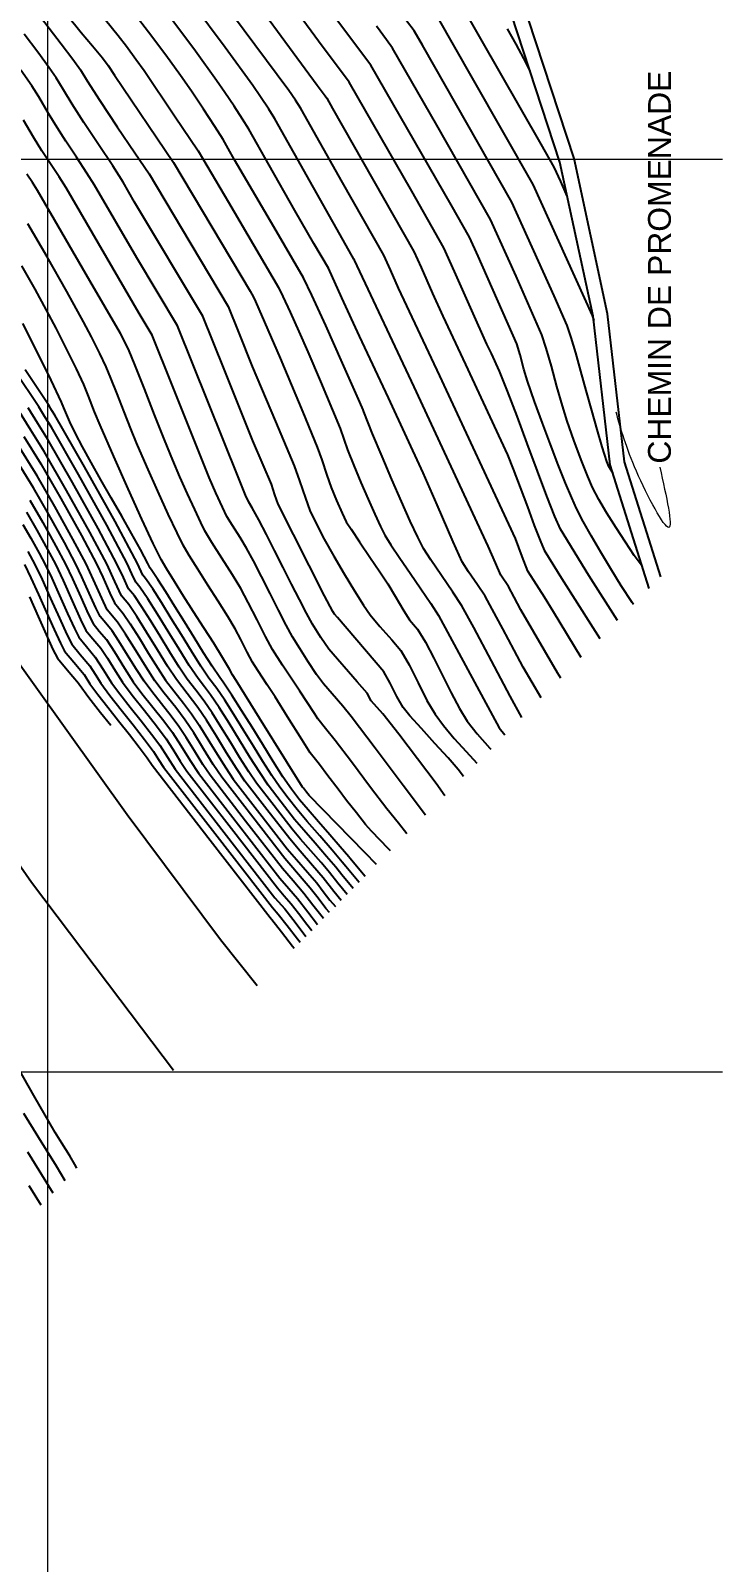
# Model space of a CAD drawing. Header units: metres. Extents: x 62264 to 62602, y 108404 to 109101.
# Drawn here: x 62549.1 to 62587, y 108523.1 to 108607 of the extents above; entities that cross this region are included whole.
import ezdxf

# ---------------------------------------------------------------- set-up
doc = ezdxf.new("R2010")
doc.units = ezdxf.units.M
doc.header["$MEASUREMENT"] = 0
for name, color, linetype in [('coordinate', 2, 'Continuous'), ('curve livello 1m', 2, 'Continuous'), ('curve livello 5m', 7, 'Continuous'), ('LIN018CO', 6, 'Continuous'), ('Strade', 7, 'Continuous'), ('TEXT035', 1, 'Continuous')]:
    doc.layers.add(name, color=color, linetype=linetype)
doc.styles.add('ARIAL', font='arial.ttf')

msp = doc.modelspace()

# ---------------------------------------------------------------- linework, layer by layer
at = {"layer": 'coordinate', "linetype": 'Continuous', "lineweight": 0}
for p, q in [((62550, 108657.803), (62550, 108403.974)), ((62447.744, 108600), (62587, 108600)), ((62300, 108550), (62587, 108550))]:
    msp.add_line(p, q, dxfattribs=at)
at = {"layer": 'curve livello 1m', "flags": 128}
for points in [[(62559.99, 108610.613), (62564.785, 108604.063), (62565.221, 108603.478), (62565.313, 108603.34), (62565.634, 108602.77), (62570.09, 108594.937), (62570.482, 108594.072), (62571.117, 108592.635), (62571.67, 108591.397), (62572.927, 108588.743), (62575.222, 108583.799), (62575.538, 108583.01), (62575.913, 108582.016), (62576.31, 108580.946), (62576.687, 108579.931), (62577.007, 108579.098), (62577.23, 108578.577), (62578.176, 108577.047), (62579.895, 108574.348), (62580.282, 108573.732)], [(62581.255, 108574.718), (62579.686, 108577.181), (62578.117, 108579.721), (62578.117, 108579.721), (62577.81, 108580.426), (62577.379, 108581.534), (62576.864, 108582.909), (62576.306, 108584.417), (62575.746, 108585.924), (62575.224, 108587.293), (62574.782, 108588.391), (62574.782, 108588.391), (62574.336, 108589.35), (62574.092, 108589.866), (62573.268, 108591.71), (62572.322, 108593.851), (62571.738, 108595.14), (62571.738, 108595.14), (62569.973, 108598.243), (62566.539, 108604.216), (62564.862, 108606.458), (62561.876, 108610.537)], [(62549.195, 108608.339), (62550.761, 108606.318), (62551.388, 108605.485), (62551.812, 108604.896), (62552.179, 108604.289), (62552.875, 108603.212), (62553.825, 108601.773), (62554.794, 108600.345), (62555.575, 108599.19), (62557.346, 108596.212), (62559.913, 108591.923), (62560.477, 108590.527), (62561.232, 108588.641), (62562.507, 108585.635), (62563.534, 108583.204), (62563.822, 108582.384), (62564.144, 108581.423), (62564.389, 108580.743), (62564.729, 108580.035), (62565.177, 108579.182), (62565.703, 108578.256), (62566.276, 108577.279), (62566.837, 108576.352), (62567.327, 108575.572), (62567.684, 108575.041), (62568.22, 108574.4), (62568.877, 108573.672), (62569.372, 108573.071), (62569.826, 108572.291), (62570.317, 108571.315), (62570.805, 108570.346), (62571.251, 108569.586), (62571.713, 108568.974), (62572.301, 108568.265), (62572.947, 108567.537), (62573.543, 108566.909)], [(62550.417, 108608.739), (62551.843, 108606.943), (62552.465, 108606.206), (62553.015, 108605.551), (62553.322, 108605.14), (62553.681, 108604.602), (62556.917, 108599.826), (62561.114, 108592.77), (62561.302, 108592.448), (62561.412, 108592.205), (62562.755, 108589.101), (62564.006, 108586.145), (62564.791, 108584.224), (62565.04, 108583.519), (62565.32, 108582.687), (62565.559, 108582.014), (62565.855, 108581.292), (62566.16, 108580.595), (62566.383, 108580.132), (62566.644, 108579.721), (62567.112, 108579.026), (62567.677, 108578.196), (62568.228, 108577.382), (62568.656, 108576.732), (62569.071, 108576.049), (62569.545, 108575.252), (62569.85, 108574.759), (62570.295, 108574.24), (62570.723, 108573.535), (62571.183, 108572.663), (62571.657, 108571.709), (62572.13, 108570.759), (62572.584, 108569.899), (62573.003, 108569.216), (62573.551, 108568.516), (62574.244, 108567.736), (62574.302, 108567.678)], [(62578.139, 108571.563), (62577.96, 108571.86), (62575.953, 108575.315), (62575.953, 108575.315), (62575.586, 108575.999), (62575.27, 108576.586), (62575.27, 108576.586), (62574.86, 108577.199), (62574.561, 108577.878), (62574.163, 108578.792), (62574.163, 108578.792), (62570.107, 108587.527), (62566.826, 108594.459), (62566.795, 108594.53), (62566.705, 108594.688), (62562.47, 108602.207), (62562.131, 108602.737), (62561.681, 108603.413), (62561.255, 108604.032), (62561.255, 108604.032), (62559.74, 108606.125), (62557.973, 108608.495)], [(62578.5, 108597.969), (62578.153, 108598.776), (62577.778, 108599.569), (62577.778, 108599.569), (62577.058, 108600.831), (62572.601, 108608.607)], [(62552.808, 108608.105), (62553.882, 108606.771), (62554.327, 108606.194), (62554.854, 108605.487), (62555.305, 108604.863), (62556.966, 108602.37), (62558.259, 108600.462), (62559.935, 108597.644), (62562.673, 108592.972), (62562.906, 108592.483), (62563.299, 108591.623), (62563.779, 108590.556), (62564.269, 108589.446), (62564.976, 108587.812), (62565.635, 108586.256), (62566.048, 108585.245), (62566.253, 108584.653), (62566.453, 108584.081), (62566.803, 108583.208), (62567.188, 108582.286), (62567.579, 108581.378), (62567.947, 108580.552), (62568.265, 108579.87), (62568.502, 108579.399), (62568.829, 108578.867), (62569.313, 108578.145), (62569.886, 108577.316), (62570.478, 108576.461), (62571.021, 108575.661), (62571.445, 108574.998), (62573.046, 108572.018), (62574.755, 108568.847), (62575.072, 108568.457)], [(62576.007, 108569.404), (62575.369, 108570.58), (62574.342, 108572.521), (62573.378, 108574.337), (62572.72, 108575.527), (62572.72, 108575.527), (62572.232, 108576.277), (62571.608, 108577.181), (62571.016, 108578.042), (62570.622, 108578.665), (62570.622, 108578.665), (62570.305, 108579.288), (62569.89, 108580.168), (62569.405, 108581.241), (62568.88, 108582.441), (62568.343, 108583.702), (62567.822, 108584.959), (62567.346, 108586.148), (62567.346, 108586.148), (62567.305, 108586.265), (62567.126, 108586.688), (62566.179, 108588.83), (62565.253, 108590.891), (62564.493, 108592.553), (62564.043, 108593.496), (62564.043, 108593.496), (62562.409, 108596.292), (62560.257, 108599.956), (62559.906, 108600.581), (62559.627, 108601.075), (62559.627, 108601.075), (62559.168, 108601.798), (62558.552, 108602.734), (62557.889, 108603.718), (62557.288, 108604.586), (62557.288, 108604.586), (62556.482, 108605.7), (62555.542, 108606.961), (62554.749, 108607.991)], [(62579.252, 108572.69), (62577.751, 108575.198), (62577.751, 108575.198), (62577.25, 108575.995), (62576.666, 108576.912), (62576.344, 108577.432), (62576.344, 108577.432), (62576.031, 108578.238), (62575.662, 108579.208), (62575.662, 108579.208), (62571.517, 108588.135), (62569.248, 108592.928), (62568.799, 108593.938), (62568.442, 108594.733), (62568.442, 108594.733), (62566.169, 108598.729), (62563.891, 108602.774), (62563.591, 108603.238), (62563.238, 108603.755), (62563.238, 108603.755), (62560.145, 108607.901)], [(62582.606, 108577.694), (62582.172, 108578.285), (62581.681, 108579.008), (62581.169, 108579.802), (62580.674, 108580.606), (62580.235, 108581.362), (62579.889, 108582.009), (62579.889, 108582.009), (62579.621, 108582.615), (62579.256, 108583.535), (62578.858, 108584.6), (62578.493, 108585.638), (62578.493, 108585.638), (62578.229, 108586.494), (62577.93, 108587.553), (62577.625, 108588.659), (62577.343, 108589.654), (62577.11, 108590.381), (62577.11, 108590.381), (62575.693, 108593.597), (62574.296, 108596.692), (62571.341, 108601.87), (62568.916, 108606.089), (62568.596, 108606.54), (62568.044, 108607.285)], [(62580.992, 108582.808), (62580.775, 108583.153), (62580.663, 108583.444), (62580.413, 108584.233), (62580.135, 108585.182), (62579.841, 108586.232), (62579.54, 108587.322), (62579.244, 108588.392), (62578.964, 108589.382), (62578.71, 108590.233), (62578.494, 108590.884), (62578.494, 108590.884), (62577.776, 108592.514), (62575.456, 108597.651), (62570.553, 108606.245), (62570.104, 108607.025), (62569.688, 108607.582)], [(62571.345, 108607.835), (62573.288, 108604.445), (62576.617, 108598.61), (62579.859, 108591.431), (62579.878, 108591.387), (62579.945, 108591.158)], [(62571.78, 108565.124), (62571.309, 108565.783), (62570.294, 108567.149), (62569.26, 108568.502), (62568.383, 108569.607), (62568.383, 108569.607), (62567.747, 108570.324), (62567.526, 108570.735), (62566.987, 108571.363), (62565.431, 108573.16), (62564.993, 108573.795), (62564.54, 108574.519), (62564.54, 108574.519), (62564.207, 108575.116), (62563.814, 108575.866), (62563.379, 108576.72), (62562.92, 108577.631), (62562.457, 108578.552), (62562.007, 108579.437), (62561.59, 108580.236), (62561.225, 108580.905), (62561.225, 108580.905), (62561.032, 108581.215), (62560.859, 108581.593), (62560.494, 108582.506), (62557.13, 108590.874), (62554.902, 108594.598), (62552.586, 108598.585), (62552.164, 108599.242), (62551.593, 108600.106), (62551.003, 108600.996), (62550.528, 108601.732), (62550.528, 108601.732), (62550.06, 108602.505), (62549.522, 108603.409), (62549.151, 108604.015), (62549.151, 108604.015), (62548.541, 108604.88)], [(62570.727, 108564.058), (62569.496, 108565.678), (62567.96, 108567.73), (62566.643, 108569.462), (62566.643, 108569.462), (62566.191, 108570.023), (62565.601, 108570.702), (62565.129, 108571.25), (62565.129, 108571.25), (62564.758, 108571.77), (62564.299, 108572.454), (62563.833, 108573.18), (62563.439, 108573.827), (62563.439, 108573.827), (62563.09, 108574.462), (62562.668, 108575.28), (62562.205, 108576.198), (62561.737, 108577.129), (62561.295, 108577.989), (62560.914, 108578.691), (62560.914, 108578.691), (62560.561, 108579.264), (62560.137, 108579.927), (62559.832, 108580.429), (62559.832, 108580.429), (62559.592, 108580.926), (62559.234, 108581.711), (62558.866, 108582.551), (62558.866, 108582.551), (62556.816, 108587.67), (62555.739, 108590.35), (62555.026, 108591.542), (62551.022, 108598.435), (62550.636, 108599.032), (62550.129, 108599.797), (62549.702, 108600.453), (62549.702, 108600.453), (62549.244, 108601.206), (62548.687, 108602.143)], [(62569.711, 108563.03), (62569.239, 108563.609), (62568.608, 108564.403), (62568.608, 108564.403), (62567.713, 108565.581), (62566.669, 108566.975), (62565.775, 108568.152), (62565.775, 108568.152), (62565.241, 108568.813), (62564.816, 108569.343), (62564.816, 108569.343), (62564.639, 108569.626), (62563.834, 108570.855), (62562.895, 108572.275), (62562.338, 108573.136), (62562.338, 108573.136), (62561.958, 108573.841), (62561.491, 108574.764), (62561.013, 108575.709), (62560.603, 108576.478), (62560.603, 108576.478), (62560.147, 108577.228), (62559.569, 108578.133), (62559.016, 108579.002), (62558.633, 108579.644), (62558.633, 108579.644), (62558.407, 108580.099), (62558.075, 108580.806), (62557.681, 108581.672), (62557.266, 108582.604), (62556.872, 108583.509), (62556.872, 108583.509), (62556.418, 108584.616), (62555.877, 108585.988), (62555.319, 108587.416), (62554.816, 108588.687), (62554.437, 108589.591), (62554.437, 108589.591), (62554.012, 108590.444), (62552.329, 108593.342), (62549.458, 108598.285), (62549.178, 108598.715), (62548.876, 108599.175)], [(62568.802, 108562.109), (62568.692, 108562.22), (62567.762, 108563.173), (62567.445, 108563.554), (62566.941, 108564.179), (62566.403, 108564.862), (62566.403, 108564.862), (62565.93, 108565.484), (62565.379, 108566.22), (62564.906, 108566.841), (62564.906, 108566.841), (62564.4, 108567.47), (62563.939, 108568.2), (62563.165, 108569.453), (62562.49, 108570.533), (62562.49, 108570.533), (62562.052, 108571.202), (62561.541, 108571.975), (62561.237, 108572.444), (62561.237, 108572.444), (62560.949, 108572.988), (62560.6, 108573.68), (62560.293, 108574.264), (62560.293, 108574.264), (62559.882, 108574.951), (62559.361, 108575.779), (62558.792, 108576.666), (62558.24, 108577.53), (62557.766, 108578.288), (62557.434, 108578.859), (62557.434, 108578.859), (62557.105, 108579.519), (62556.624, 108580.545), (62556.052, 108581.801), (62555.45, 108583.153), (62554.879, 108584.467), (62554.879, 108584.467), (62554.569, 108585.223), (62554.199, 108586.161), (62553.817, 108587.137), (62553.473, 108588.006), (62553.215, 108588.624), (62553.215, 108588.624), (62552.869, 108589.354), (62552.413, 108590.267), (62551.984, 108591.089), (62551.984, 108591.089), (62551.064, 108592.752), (62549.98, 108594.645), (62548.918, 108596.449)], [(62567.41, 108560.699), (62566.573, 108561.697), (62566.573, 108561.697), (62566.514, 108561.772), (62566.047, 108562.326), (62565.473, 108562.987), (62564.862, 108563.684), (62564.286, 108564.346), (62563.817, 108564.902), (62563.817, 108564.902), (62563.592, 108565.192), (62563.374, 108565.472), (62562.908, 108566.165), (62562.376, 108567.002), (62561.804, 108567.924), (62561.219, 108568.875), (62560.646, 108569.8), (62560.112, 108570.64), (62559.642, 108571.339), (62559.642, 108571.339), (62559.445, 108571.594), (62559.029, 108572.212), (62558.553, 108572.958), (62558.04, 108573.785), (62557.511, 108574.646), (62556.989, 108575.496), (62556.495, 108576.288), (62556.053, 108576.975), (62555.685, 108577.511), (62555.685, 108577.511), (62555.623, 108577.584), (62555.498, 108577.855), (62555.098, 108578.611), (62554.613, 108579.488), (62554.07, 108580.446), (62553.5, 108581.441), (62552.932, 108582.434), (62552.395, 108583.382), (62551.918, 108584.244), (62551.532, 108584.978), (62551.532, 108584.978), (62551.236, 108585.606), (62550.892, 108586.383), (62550.892, 108586.383), (62550.769, 108586.689), (62550.207, 108587.888), (62549.457, 108589.414), (62548.654, 108591)], [(62566.756, 108560.038), (62566.138, 108560.781), (62566.138, 108560.781), (62565.813, 108561.201), (62565.306, 108561.799), (62564.682, 108562.513), (62564.057, 108563.228), (62563.549, 108563.828), (62563.549, 108563.828), (62562.813, 108564.775), (62562.1, 108565.692), (62561.635, 108566.388), (62561.099, 108567.238), (62560.527, 108568.165), (62559.954, 108569.094), (62559.416, 108569.947), (62558.947, 108570.649), (62558.947, 108570.649), (62558.603, 108571.094), (62558.259, 108571.538), (62558.259, 108571.538), (62557.777, 108572.262), (62557.216, 108573.156), (62556.621, 108574.125), (62556.035, 108575.076), (62555.504, 108575.916), (62555.073, 108576.552), (62555.073, 108576.552), (62554.843, 108576.828), (62554.631, 108577.281), (62554.373, 108577.843), (62554.373, 108577.843), (62553.248, 108579.95), (62551.708, 108582.716), (62550.215, 108585.311), (62550.215, 108585.311), (62549.864, 108585.875), (62549.521, 108586.426), (62548.24, 108588.37)], [(62567.081, 108560.366), (62566.356, 108561.239), (62566.356, 108561.239), (62566.164, 108561.487), (62565.608, 108562.141), (62564.925, 108562.924), (62564.24, 108563.708), (62563.683, 108564.365), (62563.683, 108564.365), (62563.202, 108564.983), (62562.737, 108565.582), (62562.307, 108566.222), (62561.816, 108566.993), (62561.289, 108567.844), (62560.749, 108568.721), (62560.221, 108569.574), (62559.728, 108570.349), (62559.294, 108570.994), (62559.294, 108570.994), (62558.852, 108571.566), (62558.408, 108572.229), (62557.896, 108573.038), (62557.346, 108573.929), (62556.788, 108574.838), (62556.254, 108575.701), (62555.774, 108576.453), (62555.379, 108577.031), (62555.379, 108577.031), (62555.233, 108577.206), (62554.936, 108577.849), (62553.711, 108580.142), (62552.035, 108583.152), (62550.411, 108585.976), (62550.411, 108585.976), (62550.25, 108586.234), (62550.094, 108586.485), (62548.785, 108588.463)], [(62566.432, 108559.709), (62565.921, 108560.324), (62565.921, 108560.324), (62565.462, 108560.916), (62565.004, 108561.456), (62564.439, 108562.102), (62563.875, 108562.749), (62563.414, 108563.291), (62563.414, 108563.291), (62562.423, 108564.567), (62561.464, 108565.802), (62561.041, 108566.434), (62560.554, 108567.206), (62560.034, 108568.048), (62559.515, 108568.891), (62559.026, 108569.666), (62558.6, 108570.304), (62558.6, 108570.304), (62558.133, 108570.907), (62557.667, 108571.51), (62557.667, 108571.51), (62557.228, 108572.169), (62556.718, 108572.982), (62556.175, 108573.864), (62555.643, 108574.73), (62555.159, 108575.494), (62554.767, 108576.073), (62554.767, 108576.073), (62554.453, 108576.449), (62554.163, 108577.07), (62553.811, 108577.837), (62553.811, 108577.837), (62552.785, 108579.758), (62551.381, 108582.28), (62550.02, 108584.646), (62550.02, 108584.646), (62549.478, 108585.517), (62548.949, 108586.367)], [(62548.705, 108584.801), (62549.63, 108583.316), (62550.727, 108581.408), (62551.859, 108579.375), (62552.686, 108577.826), (62553.03, 108577.089), (62553.414, 108576.228), (62553.673, 108575.693), (62554.155, 108575.114), (62554.543, 108574.537), (62555.026, 108573.765), (62555.547, 108572.915), (62556.051, 108572.105), (62556.481, 108571.454), (62556.925, 108570.871), (62557.462, 108570.197), (62557.905, 108569.614), (62558.32, 108568.988), (62558.799, 108568.221), (62559.3, 108567.407), (62559.778, 108566.642), (62560.19, 108566.022), (62561.644, 108564.15), (62563.146, 108562.217), (62563.652, 108561.625), (62564.256, 108560.935), (62564.76, 108560.344), (62565.124, 108559.875), (62565.487, 108559.408), (62565.783, 108559.053)], [(62565.134, 108558.395), (62565.052, 108558.493), (62565.052, 108558.493), (62564.556, 108559.132), (62564.059, 108559.773), (62564.059, 108559.773), (62563.469, 108560.457), (62562.878, 108561.143), (62562.878, 108561.143), (62560.865, 108563.734), (62558.917, 108566.242), (62558.523, 108566.84), (62558.065, 108567.58), (62557.607, 108568.32), (62557.211, 108568.923), (62557.211, 108568.923), (62556.785, 108569.49), (62556.253, 108570.161), (62555.722, 108570.831), (62555.296, 108571.398), (62555.296, 108571.398), (62554.881, 108572.033), (62554.395, 108572.821), (62553.921, 108573.586), (62553.543, 108574.156), (62553.543, 108574.156), (62553.196, 108574.57), (62552.893, 108574.936), (62552.893, 108574.936), (62552.656, 108575.413), (62552.291, 108576.222), (62551.895, 108577.108), (62551.562, 108577.814), (62551.562, 108577.814), (62550.933, 108578.991), (62550.073, 108580.536), (62549.239, 108581.985), (62549.239, 108581.985), (62547.933, 108584.084)], [(62565.459, 108558.724), (62565.27, 108558.95), (62565.27, 108558.95), (62564.84, 108559.503), (62564.41, 108560.059), (62564.41, 108560.059), (62563.973, 108560.57), (62563.45, 108561.167), (62563.012, 108561.68), (62563.012, 108561.68), (62561.254, 108563.942), (62559.553, 108566.132), (62559.093, 108566.832), (62558.558, 108567.697), (62558.021, 108568.563), (62557.558, 108569.269), (62557.558, 108569.269), (62557.038, 108569.952), (62556.408, 108570.743), (62555.889, 108571.426), (62555.889, 108571.426), (62555.405, 108572.165), (62554.84, 108573.081), (62554.289, 108573.972), (62553.849, 108574.635), (62553.849, 108574.635), (62553.283, 108575.315), (62552.979, 108575.943), (62552.527, 108576.955), (62552.124, 108577.82), (62552.124, 108577.82), (62551.396, 108579.183), (62550.4, 108580.972), (62549.434, 108582.65), (62549.434, 108582.65), (62548.319, 108584.442)], [(62549.044, 108581.32), (62549.746, 108580.1), (62550.47, 108578.799), (62550.999, 108577.808), (62551.376, 108577.011), (62551.823, 108576.01), (62552.235, 108575.096), (62552.503, 108574.558), (62552.845, 108574.144), (62553.237, 108573.677), (62553.68, 108572.998), (62554.224, 108572.114), (62554.704, 108571.37), (62555.183, 108570.731), (62555.783, 108569.974), (62556.383, 108569.218), (62556.863, 108568.578), (62557.316, 108567.879), (62557.83, 108567.046), (62558.28, 108566.352), (62558.28, 108566.352), (62560.475, 108563.526), (62562.744, 108560.606), (62563.226, 108560.046), (62563.708, 108559.488), (62564.273, 108558.76), (62564.81, 108558.067)], [(62548.653, 108579.99), (62549.092, 108579.228), (62549.544, 108578.415), (62549.875, 108577.796), (62550.233, 108577.044), (62550.665, 108576.086), (62551.103, 108575.105), (62551.478, 108574.283), (62551.723, 108573.802), (62552.143, 108573.293), (62552.626, 108572.718), (62553.059, 108572.038), (62553.518, 108571.313), (62553.973, 108570.702), (62554.54, 108569.981), (62555.146, 108569.222), (62555.714, 108568.5), (62556.169, 108567.888), (62556.588, 108567.228), (62557.006, 108566.571), (62559.696, 108563.109), (62562.475, 108559.532), (62563.006, 108558.916), (62563.449, 108558.351), (62563.961, 108557.681), (62564.168, 108557.417)], [(62548.927, 108578.502), (62549.312, 108577.791), (62549.704, 108576.968), (62550.177, 108575.921), (62550.655, 108574.848), (62551.065, 108573.949), (62551.333, 108573.424), (62551.792, 108572.867), (62552.32, 108572.239), (62552.614, 108571.777), (62552.926, 108571.285), (62553.422, 108570.618), (62554.042, 108569.829), (62554.704, 108569), (62555.324, 108568.211), (62555.822, 108567.543), (62556.096, 108567.111), (62556.37, 108566.681), (62559.307, 108562.901), (62562.341, 108558.995), (62562.656, 108558.631), (62563.14, 108558.012), (62563.701, 108557.277), (62563.846, 108557.092)], [(62548.75, 108577.785), (62549.096, 108577.064), (62549.512, 108576.148), (62549.952, 108575.163), (62550.367, 108574.234), (62550.713, 108573.487), (62550.943, 108573.045), (62551.441, 108572.442), (62552.014, 108571.76), (62552.333, 108571.257), (62552.77, 108570.665), (62553.311, 108569.972), (62553.903, 108569.228), (62554.495, 108568.484), (62555.036, 108567.79), (62555.474, 108567.198), (62555.733, 108566.791), (62558.917, 108562.693), (62562.207, 108558.458), (62562.305, 108558.345), (62562.832, 108557.672), (62563.442, 108556.873), (62563.525, 108556.766)], [(62549.01, 108576.014), (62549.484, 108574.951), (62549.932, 108573.95), (62550.305, 108573.143), (62550.553, 108572.667), (62551.09, 108572.016), (62551.708, 108571.281), (62551.741, 108571.229), (62552.268, 108570.511), (62552.91, 108569.682), (62553.472, 108568.991)], [(62551.619, 108544.711), (62551.509, 108544.92), (62551.22, 108545.395), (62550.794, 108546.078), (62550.432, 108546.666), (62550.432, 108546.666), (62549.259, 108548.7), (62547.92, 108551.054), (62547.192, 108552.288), (62547.192, 108552.288), (62546.58, 108552.923), (62545.786, 108553.624), (62544.95, 108554.274), (62544.213, 108554.759)], [(62548.909, 108545.616), (62550.293, 108543.369)], [(62548.983, 108543.758), (62549.63, 108542.697)]]:
    msp.add_lwpolyline(points, dxfattribs=at)
at = {"layer": 'curve livello 5m', "flags": 128}
for points in [[(62582.121, 108575.594), (62582.05, 108575.702), (62581.46, 108576.626), (62580.881, 108577.558), (62580.331, 108578.473), (62579.824, 108579.345), (62579.376, 108580.151), (62579.003, 108580.865), (62578.74, 108581.437), (62578.398, 108582.252), (62578, 108583.248), (62577.57, 108584.365), (62577.132, 108585.542), (62576.708, 108586.718), (62576.323, 108587.832), (62576.124, 108588.5), (62575.906, 108589.287), (62575.726, 108589.879), (62573.611, 108594.679), (62573.135, 108595.733), (62572.129, 108597.495), (62567.728, 108605.152), (62564.043, 108610.077)], [(62577.067, 108570.477), (62576.086, 108572.166), (62576.086, 108572.166), (62575.578, 108573.1), (62574.964, 108574.26), (62574.388, 108575.346), (62573.995, 108576.057), (62573.583, 108576.68), (62573.086, 108577.398), (62572.741, 108577.932), (62572.246, 108579.042), (62571.371, 108581.064), (62570.605, 108582.81), (62570.605, 108582.81), (62568.698, 108586.919), (62567.1, 108590.294), (62566.144, 108592.411), (62565.413, 108594.02), (62564.613, 108595.389), (62563.56, 108597.182), (62562.159, 108599.675), (62561.049, 108601.641), (62560.699, 108602.191), (62560.231, 108602.902), (62559.728, 108603.65), (62559.272, 108604.309), (62558.111, 108605.913), (62556.757, 108607.728)], [(62572.814, 108566.171), (62572.518, 108566.552), (62572.518, 108566.552), (62571.96, 108567.198), (62571.241, 108567.992), (62570.499, 108568.803), (62569.873, 108569.501), (62569.499, 108569.955), (62569.16, 108570.553), (62568.793, 108571.292), (62568.449, 108571.903), (62565.893, 108574.885), (62565.732, 108575.07), (62565.64, 108575.21), (62565.194, 108576.07), (62562.652, 108581.103), (62562.475, 108581.609), (62562.276, 108582.184), (62561.826, 108583.252), (62561.266, 108584.571), (62559.695, 108588.494), (62558.522, 108591.399), (62554.778, 108597.654), (62554.15, 108598.735), (62553.577, 108599.627), (62552.8, 108600.801), (62551.999, 108602.011), (62551.353, 108603.01), (62550.883, 108603.793), (62550.482, 108604.456), (62550.095, 108605.003), (62549.471, 108605.855), (62548.728, 108606.853)], [(62576.457, 108604.843), (62576.124, 108605.516), (62575.703, 108606.307), (62575.229, 108607.151)], [(62568.048, 108561.346), (62567.396, 108562.014), (62564.342, 108565.141), (62564.197, 108565.32), (62564.038, 108565.531), (62563.984, 108565.598), (62563.105, 108566.989), (62561.628, 108569.38), (62560.342, 108571.439), (62560.137, 108571.753), (62559.982, 108572.051), (62559.595, 108572.704), (62559.115, 108573.477), (62558.577, 108574.324), (62558.015, 108575.199), (62557.466, 108576.057), (62556.963, 108576.853), (62556.541, 108577.54), (62556.234, 108578.073), (62555.804, 108578.939), (62555.173, 108580.283), (62554.423, 108581.93), (62553.633, 108583.703), (62552.885, 108585.425), (62552.588, 108586.161), (62552.25, 108587.024), (62551.992, 108587.656), (62551.589, 108588.516), (62551.052, 108589.609), (62550.476, 108590.746), (62549.957, 108591.734), (62549.329, 108592.869), (62548.59, 108594.159)], [(62566.108, 108559.381), (62565.704, 108559.866), (62565.704, 108559.866), (62565.111, 108560.63), (62564.539, 108561.3), (62563.854, 108562.082), (62563.28, 108562.754), (62563.28, 108562.754), (62562.034, 108564.359), (62560.827, 108565.912), (62560.363, 108566.611), (62559.824, 108567.473), (62559.26, 108568.39), (62558.72, 108569.254), (62558.253, 108569.959), (62558.253, 108569.959), (62557.663, 108570.721), (62557.074, 108571.482), (62556.591, 108572.214), (62556.025, 108573.123), (62555.439, 108574.078), (62554.896, 108574.945), (62554.461, 108575.594), (62554.063, 108576.071), (62553.695, 108576.858), (62553.249, 108577.831), (62552.322, 108579.566), (62551.054, 108581.844), (62549.825, 108583.981), (62549.092, 108585.159), (62548.377, 108586.308)], [(62548.848, 108580.655), (62549.419, 108579.664), (62550.007, 108578.607), (62550.437, 108577.802), (62550.437, 108577.802), (62550.856, 108576.914), (62551.355, 108575.799), (62551.814, 108574.78), (62552.113, 108574.18), (62552.113, 108574.18), (62552.494, 108573.719), (62552.931, 108573.198), (62552.931, 108573.198), (62553.288, 108572.651), (62553.725, 108571.94), (62554.111, 108571.342), (62554.111, 108571.342), (62554.645, 108570.63), (62555.313, 108569.788), (62555.981, 108568.945), (62556.516, 108568.233), (62556.516, 108568.233), (62556.876, 108567.677), (62557.285, 108567.014), (62557.643, 108566.461), (62557.643, 108566.461), (62560.086, 108563.318), (62562.61, 108560.069), (62562.984, 108559.635), (62563.357, 108559.202), (62563.757, 108558.691), (62564.22, 108558.085), (62564.489, 108557.742)], [(62548.693, 108547.723), (62549.511, 108546.393), (62550.474, 108544.85), (62550.963, 108544.047)]]:
    msp.add_lwpolyline(points, dxfattribs=at)
at = {"layer": 'LIN018CO', "linetype": 'Continuous', "lineweight": 0}
msp.add_spline([(62583.573, 108583.126), (62584.06, 108579.825), (62582.295, 108582.897), (62581.174, 108586.136)], degree=3, dxfattribs=at)
at = {"layer": 'Strade', "linetype": 'Continuous', "flags": 128}
for points in [[(62465.106, 108651.13), (62472.482, 108648.147), (62479.72, 108645.041), (62486.386, 108641.764), (62486.942, 108641.252), (62487.275, 108640.665), (62488.124, 108636.948), (62488.838, 108635.257), (62490.381, 108633.547), (62495.573, 108630.227), (62503.081, 108625.033), (62510.962, 108618.738), (62518.006, 108612.044), (62524.466, 108605.084), (62530.1, 108598.06), (62534.28, 108592.248), (62535.713, 108590.207), (62537.329, 108587.882), (62542.387, 108580.75), (62547.672, 108573.468), (62554.369, 108564.095), (62559.483, 108557.245), (62561.502, 108554.718)], [(62582.991, 108576.475), (62580.852, 108583.253), (62579.917, 108591.401), (62578.098, 108599.834), (62574.785, 108609.948), (62572.385, 108615.675), (62566.698, 108625.791), (62561.177, 108629.884), (62556.612, 108633.779), (62554.175, 108636.574), (62549.668, 108643.325), (62548.407, 108644.897), (62546.329, 108646.84), (62543.543, 108649.2)], [(62583.627, 108577.119), (62581.638, 108583.421), (62580.707, 108591.531), (62578.871, 108600.043), (62575.535, 108610.228), (62573.105, 108616.027), (62567.312, 108626.332), (62561.675, 108630.51), (62557.176, 108634.349), (62554.812, 108637.061), (62550.314, 108643.798), (62548.995, 108645.442), (62546.861, 108647.438), (62544.78, 108649.2)], [(62556.907, 108550.065), (62553.964, 108553.96), (62549.12, 108560.369), (62542.669, 108569.606), (62537.389, 108577.165), (62532.362, 108584.423), (62529.353, 108588.776), (62524.187, 108595.986), (62517.766, 108603.766), (62510.975, 108610.819), (62503.339, 108617.66), (62495.918, 108623.366), (62487.456, 108628.94), (62478.832, 108633.619), (62469.806, 108637.707), (62462.179, 108640.556), (62454.459, 108642.927), (62447.181, 108644.738)]]:
    msp.add_lwpolyline(points, dxfattribs=at)

# ---------------------------------------------------------------- texts
at = {"layer": 'TEXT035', "style": 'ARIAL'}
msp.add_text('CHEMIN DE PROMENADE', height=1.25, rotation=90, dxfattribs=at).set_placement((62584.175, 108583.317))

doc.saveas('drawing.dxf')
